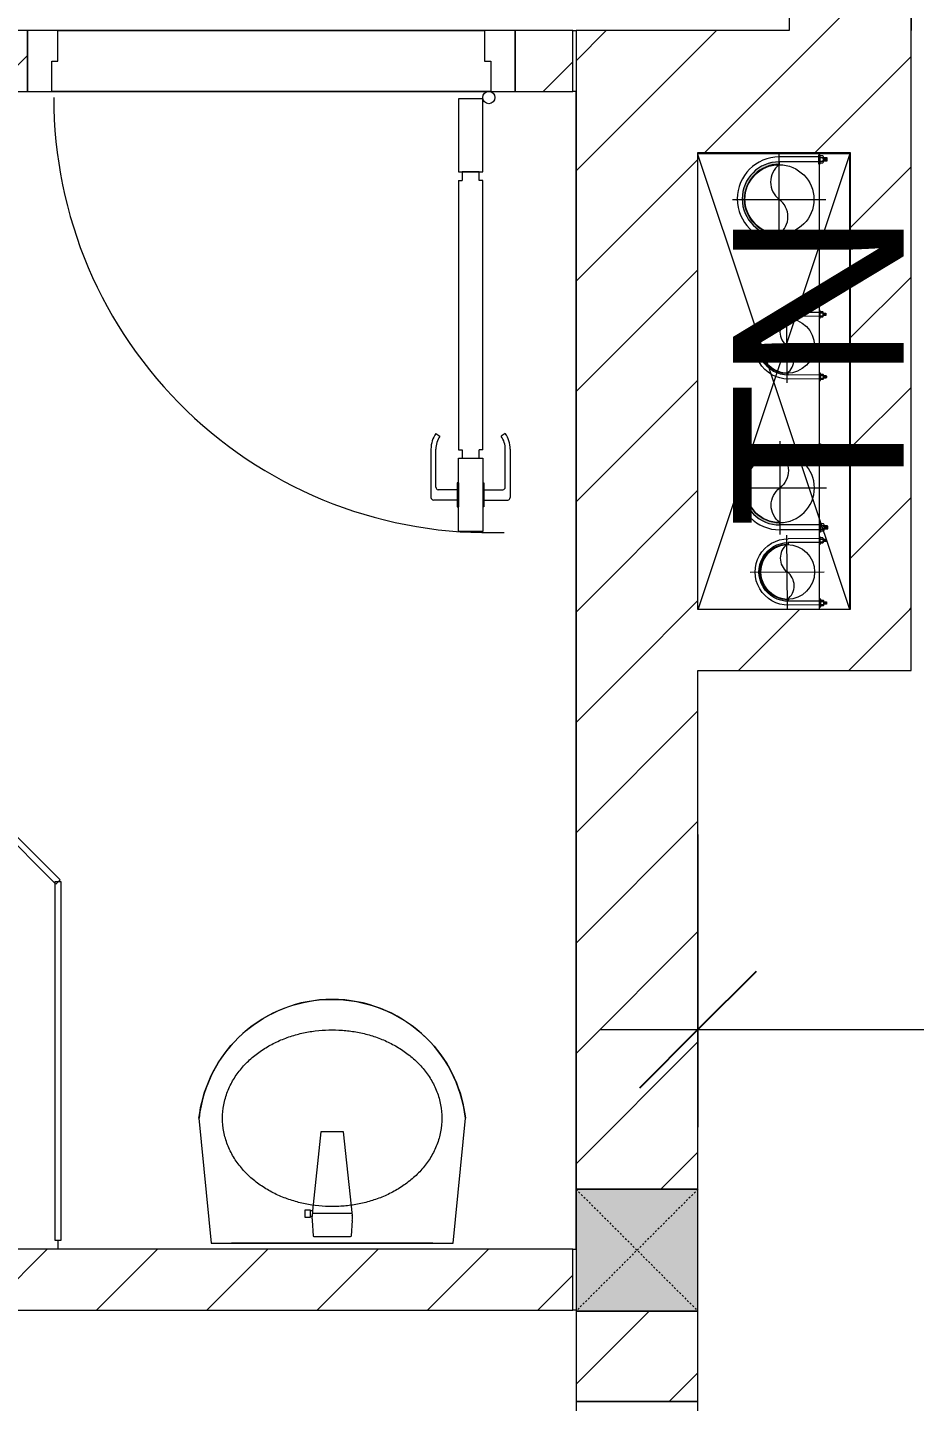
# Model space of a CAD drawing. Header units: millimetres. Extents: x 962 to 241049, y -15958 to 84407.
# Drawn here: x 104132 to 105587, y 56487 to 58742 of the extents above; entities that cross this region are included whole.
import ezdxf

# ---------------------------------------------------------------- set-up
doc = ezdxf.new("R2010")
doc.units = ezdxf.units.MM
doc.linetypes.add('Dash', pattern=[6, 3, -3])
doc.linetypes.add('IMPORT-CENTER _3_', pattern=[10.16, 6.35, -1.27, 1.27, -1.27])
for name, color, linetype, lineweight in [('0-1', 7, 'Continuous', 5), ('0-2', 250, 'Continuous', 9), ('A-ANNO-DIMS', 211, 'Continuous', 9), ('A-ANNO-DIMS-160', 211, 'Continuous', 9), ('A-DETL-GENF-1', 9, 'Continuous', 9), ('A-DETL-GENF-2', 1, 'Continuous', 9), ('A-DOOR-1', 254, 'Continuous', 9), ('A-DOOR-2', 9, 'Continuous', 9), ('A-DOOR-3', 1, 'Continuous', 9), ('A-DOOR-FRAM-1', 1, 'Continuous', 9), ('A-FLOR', 192, 'Continuous', 9), ('A-FLOR-1', 250, 'Continuous', 9), ('A-FLOR-2', 9, 'Continuous', 9), ('A-GLAZ-CURT-1', 254, 'Continuous', 9), ('A-GLAZ-CURT-2', 9, 'Continuous', 9), ('A-WALL', 113, 'Continuous', 9), ('A-WALL-1', 253, 'Continuous', 18), ('A-WALL-2', 9, 'Continuous', 9), ('A-WALL-3', 113, 'Continuous', 18), ('A-WALL-PATT-1', 10, 'Continuous', 9), ('A-WALL-PATT-2', 111, 'Continuous', 9), ('G-ANNO-TEXT-1', 7, 'Continuous', 9), ('G-IMPT', 8, 'Continuous', 9), ('G-IMPT-2', 8, 'IMPORT-CENTER _3_', 9), ('M-EQPM', 50, 'Continuous', 9), ('P-SANR-FIXT-1', 254, 'Continuous', 9), ('S-COLS', 52, 'Continuous', 9), ('S-COLS-1', 52, 'Continuous', 5), ('S-COLS-6', 52, 'Continuous', 18), ('S-COLS-7', 52, 'Dash', 9), ('S-COLS-HDLN', 52, 'Dash', 9)]:
    doc.layers.add(name, color=color, linetype=linetype, lineweight=lineweight)
doc.styles.add('Arial_10', font='arial_0.ttf', dxfattribs={"height": 280})
doc.styles.add('UTM Avo', font='UTM Avo.ttf', dxfattribs={"width": 0.9, "height": 400})
doc.dimstyles.new('1_Dim_chi_tiet_2_5', dxfattribs={"dimscale": 304.8, "dimtxt": 399.720379, "dimasz": 0.629921, "dimexe": 0.524934, "dimexo": 0.0625, "dimgap": 0.052493, "dimtad": 1, "dimdec": 0, "dimrnd": 5, "dimzin": 0, "dimdsep": 46, "dimtxsty": 'UTM Avo', "dimblk1": 'OBLIQUE', "dimblk2": 'OBLIQUE', "dimsah": 1, "dimcen": 0.09, "dimdle": 0.524934, "dimazin": 0, "dimtfac": 1, "dimtdec": 4, "dimtix": 1, "dimtmove": 0, "dimatfit": 3, "dimfxl": 1.049869, "dimfxlon": 1, "dimtvp": 1, "dimtolj": 1, "dimtzin": 0, "dimarcsym": 2})
pattern_1 = [(45, (0, 0), (-90.50967, 90.50967), [])]
pattern_2 = [(45, (63179.03, 0), (-90.50967, 90.50967), [])]

# ---------------------------------------------------------------- blocks, each defined once
blk = doc.blocks.new('NCV_TKTC_KET CAU_rvt-1-TKCS_MB TẦNG 1')
at = {"layer": 'A-FLOR-1'}
blk.add_line((42052.6, 58534.9), (42302.6, 58534.9), dxfattribs=at)
blk = doc.blocks.new('DOOR_CW_01 CANH MO-PANEL KINH - DIG_02-800x2200-CỬA NHÔM KÍNH-400864-TKCS_MB TẦNG 1')
at = {"layer": 'A-DETL-GENF-1'}
for p, q in [((-347, 772), (-307, 772)), ((-347, 652), (-347, 772)), ((-307, 772), (-307, 652)), ((-349, 731.8), (-347, 731.8)), ((-349, 692.2), (-349, 731.8)), ((-347, 692.2), (-347, 731.8)), ((-307, 692.2), (-307, 731.8)), ((-305, 731.8), (-307, 731.8)), ((-305, 692.2), (-305, 731.8)), ((-392, 637), (-392, 716.5)), ((-349, 720.5), (-388, 720.5)), ((-384, 699.5), (-384, 637)), ((-349, 703.5), (-380, 703.5)), ((-305, 720.5), (-266, 720.5)), ((-305, 703.5), (-274, 703.5)), ((-270, 699.5), (-270, 637)), ((-262, 637), (-262, 716.5)), ((-347, 692.2), (-349, 692.2)), ((-307, 692.2), (-305, 692.2)), ((-307, 652), (-347, 652)), ((-347, 638), (-341, 638)), ((-347, 638), (-347, 196)), ((-313, 652), (-341, 652)), ((-341, 652), (-341, 638)), ((-313, 638), (-313, 652)), ((-307, 638), (-313, 638)), ((-307, 196), (-307, 638)), ((-383.9, 611.2), (-377.3, 615.8)), ((-270.1, 611.2), (-276.7, 615.8)), ((-347, 196), (-341, 196)), ((-307, 182), (-347, 182)), ((-347, 182), (-347, 62)), ((-341, 196), (-341, 182)), ((-341, 182), (-313, 182)), ((-307, 196), (-313, 196)), ((-313, 182), (-313, 196)), ((-307, 62), (-307, 182)), ((-347, 62), (-307, 62))]:
    blk.add_line(p, q, dxfattribs=at)
blk.add_circle((-357, 60), 10, dxfattribs=at)
for centre, radius, start, end in [((-357, 60), 714, 360, 92), ((-388, 716.5), 4, 90, 180), ((-380, 699.5), 4, 90, 180), ((-274, 699.5), 4, 0, 90), ((-266, 716.5), 4, 0, 90), ((-347, 637), 45, 180, 215), ((-347, 637), 37, 180, 215), ((-307, 637), 37, 325, 0), ((-307, 637), 45, 325, 0)]:
    blk.add_arc(centre, radius, start, end, dxfattribs=at)
at = {"layer": 'A-DOOR-2'}
for p, q in [((-360, 50), (-400, 50)), ((-400, 50), (-400, -50)), ((-360, 0), (-360, 50)), ((-357, 50), (-332, 50)), ((400, 50), (360, 50)), ((360, 50), (360, 0)), ((400, -50), (400, 50)), ((-350, 0), (-360, 0)), ((-350, -50), (-350, 0)), ((360, 0), (350, 0)), ((350, 0), (350, -50)), ((-400, -50), (-350, -50)), ((350, -50), (400, -50))]:
    blk.add_line(p, q, dxfattribs=at)
blk = doc.blocks.new('bonruatreo - Chậu rửa-348246-TKCS_MB TẦNG 1')
at = {"layer": 'P-SANR-FIXT-1'}
for p, q in [((-218.6, 205), (-198.4, 0)), ((198.4, 0), (218.6, 205)), ((-18.5, 182.5), (-32.2, 52.9)), ((18.5, 182.5), (-18.5, 182.5)), ((33, 45.4), (18.5, 182.5)), ((-35.6, 54.2), (-44.7, 54.2)), ((-44.7, 54.2), (-44.7, 42.8)), ((-35.6, 52.9), (-35.6, 54.2)), ((-32.2, 52.9), (-35.6, 52.9)), ((-35.6, 44.2), (-35.6, 52.9)), ((-32.2, 52.9), (-33.1, 44.2)), ((32.7, 48.5), (-32.7, 48.5)), ((-44.7, 42.8), (-35.6, 42.8)), ((-35.6, 42.8), (-35.6, 44.2)), ((-35.6, 44.2), (-33.1, 44.2)), ((-33, 37.3), (-31.4, 12.2)), ((31.4, 12.2), (33, 37.3)), ((-198.4, 0), (198.4, 0)), ((165, 0), (-165, 0)), ((-30.2, 11), (30.2, 11))]:
    blk.add_line(p, q, dxfattribs=at)
at = {"layer": 'P-SANR-FIXT-1', "flags": 128}
blk.add_lwpolyline([(-218.6, 205), (-217.4, 213.7), (-215.9, 222.4), (-214, 231), (-211.8, 239.5), (-209.3, 247.9), (-206.4, 256.2), (-203.2, 264.4), (-199.6, 272.5), (-195.8, 280.4), (-191.6, 288.1), (-187.1, 295.7), (-182.3, 303.1), (-177.3, 310.3), (-171.9, 317.3), (-166.3, 324.1), (-160.4, 330.6), (-154.2, 336.9), (-147.8, 342.9), (-141.2, 348.7), (-134.3, 354.2), (-127.3, 359.4), (-120, 364.4), (-112.5, 369), (-104.9, 373.4), (-97.1, 377.4), (-89.1, 381.2), (-81, 384.6), (-72.7, 387.6), (-64.4, 390.4), (-55.9, 392.8), (-47.3, 394.8), (-38.7, 396.6), (-30, 397.9), (-21.3, 399), (-12.5, 399.6), (-3.7, 400), (5.1, 399.9), (13.9, 399.6), (22.6, 398.8), (31.4, 397.8), (40.1, 396.3), (48.7, 394.5), (57.2, 392.4), (65.7, 390), (74, 387.2), (82.2, 384.1), (90.3, 380.6), (98.3, 376.8), (106.1, 372.7), (113.7, 368.3), (121.1, 363.6), (128.4, 358.7), (135.4, 353.4), (142.2, 347.8), (148.8, 342), (155.2, 335.9), (161.3, 329.6), (167.2, 323), (172.8, 316.2), (178.1, 309.2), (183.1, 302), (187.8, 294.6), (192.2, 287), (196.4, 279.2), (200.2, 271.3), (203.7, 263.2), (206.8, 255), (209.7, 246.6), (212.2, 238.2), (214.3, 229.7), (216.1, 221.1), (217.6, 212.4), (218.6, 205)], dxfattribs=at)
at = {"layer": 'P-SANR-FIXT-1'}
for centre, radius, start, end in [((0, 180), 220, 6.525, 173.475), ((-5.5, 41.4), 38.7, 353.966, 6.034), ((5.5, 41.4), 38.7, 175.8543, 186.034), ((-30.1, 12.3), 1.3, 183.5997, 268.7722), ((30.1, 12.3), 1.3, 271.2278, 356.4003)]:
    blk.add_arc(centre, radius, start, end, dxfattribs=at)
for points in [[(-180, 205), (-180, 212.4), (-178.6, 227.3), (-172.4, 248.8), (-162.5, 268.9), (-149.4, 287), (-133.8, 303), (-116.1, 316.6), (-96.9, 327.9), (-76.5, 336.8), (-55.2, 343.5), (-33.3, 347.9), (-11.2, 350.1), (11.1, 350.1), (33.3, 347.9), (55.2, 343.5), (76.5, 336.8), (96.9, 327.9), (116.1, 316.6), (133.8, 302.9), (149.5, 287), (162.5, 268.8), (172.4, 248.8), (178.6, 227.3), (180, 212.4), (180, 205)], [(180, 205), (180, 197.6), (178.6, 182.7), (172.4, 161.2), (162.5, 141.2), (149.5, 123), (133.8, 107.1), (116.1, 93.4), (96.9, 82.1), (76.5, 73.2), (55.2, 66.5), (33.3, 62.1), (11.1, 59.9), (-11.2, 59.9), (-33.3, 62.1), (-55.2, 66.5), (-76.5, 73.2), (-96.9, 82.1), (-116.1, 93.4), (-133.8, 107), (-149.4, 123), (-162.5, 141.1), (-172.4, 161.2), (-178.6, 182.7), (-180, 197.6), (-180, 205)]]:
    blk.add_open_spline(points, degree=3, dxfattribs=at)
blk = doc.blocks.new('System Panel - Glazed-1032474-TKCS_MB TẦNG 1')
at = {"layer": 'A-GLAZ-CURT-2'}
for p, q in [((293.8, 5), (-293.8, 5)), ((-293.8, 5), (-293.8, -5)), ((293.8, -5), (293.8, 5)), ((-293.8, -5), (293.8, -5))]:
    blk.add_line(p, q, dxfattribs=at)
blk = doc.blocks.new('System Panel - Glazed-850633-TKCS_MB TẦNG 1')
at = {"layer": 'A-GLAZ-CURT-2'}
for p, q in [((316.6, 5), (-316.6, 5)), ((-316.6, 5), (-316.6, -5)), ((316.6, -5), (316.6, 5)), ((-316.6, -5), (316.6, -5))]:
    blk.add_line(p, q, dxfattribs=at)
blk = doc.blocks.new('NCV_TKTC_TANG 1_rvt-1-TKCS_MB TẦNG 1')
at = {"layer": 'A-WALL-PATT-1'}
h = blk.add_hatch(dxfattribs=at)
h.set_pattern_fill('FP_1', color=256, style=0, pattern_type=2)
h.set_pattern_definition(pattern_1)
h.paths.add_polyline_path([(41847.6, 58636.9), (41847.6, 58736.9), (41752.6, 58736.9), (41752.6, 58636.9)])
h.paths.add_polyline_path([(40952.6, 58636.9), (40952.6, 58736.9), (40052.6, 58736.9), (40052.6, 58636.9)])
h = blk.add_hatch(dxfattribs=at)
h.set_pattern_fill('FP_1', color=256, style=0, pattern_type=2)
h.set_pattern_definition(pattern_1)
h.paths.add_polyline_path([(41847.6, 56636.9), (41847.6, 56736.9), (40052.6, 56736.9), (40052.6, 56636.9), (41607.3, 56636.9)])
h.paths.add_polyline_path([(39952.6, 56636.9), (39952.6, 56736.9), (38152.6, 56736.9), (38152.6, 56636.9), (39189.3, 56636.9)])
at = {"layer": 'A-FLOR-2'}
for p, q in [((41702.6, 58737), (41002.6, 58737)), ((41002.6, 58736.9), (41702.6, 58736.9)), ((41847.6, 58736.9), (41852.6, 58736.9)), ((40992.6, 58637), (41712.6, 58637)), ((41852.6, 58636.9), (41847.6, 58636.9)), ((41852.6, 56736.9), (41852.6, 58636.9)), ((41002.6, 56751.9), (41002.6, 56736.9)), ((41847.6, 56736.9), (41852.6, 56736.9)), ((41852.6, 56636.9), (41847.6, 56636.9))]:
    blk.add_line(p, q, dxfattribs=at)
at = {"layer": 'A-WALL-1'}
for p, q in [((40952.6, 58736.9), (40052.6, 58736.9)), ((40952.6, 58636.9), (40952.6, 58736.9)), ((41847.6, 58736.9), (41752.6, 58736.9)), ((41752.6, 58736.9), (41752.6, 58636.9)), ((41847.6, 58636.9), (41847.6, 58736.9)), ((40052.6, 58636.9), (40952.6, 58636.9)), ((41752.6, 58636.9), (41847.6, 58636.9)), ((41847.6, 56736.9), (40052.6, 56736.9)), ((41847.6, 56636.9), (41847.6, 56736.9)), ((40052.6, 56636.9), (41847.6, 56636.9))]:
    blk.add_line(p, q, dxfattribs=at)
at = {"layer": 'A-WALL-2'}
for p, q in [((41002.6, 58736.9), (41702.6, 58736.9)), ((41712.6, 58636.9), (40992.6, 58636.9))]:
    blk.add_line(p, q, dxfattribs=at)
at = {"layer": 'A-DOOR-1', "rotation": 180}
blk.add_blockref('DOOR_CW_01 CANH MO-PANEL KINH - DIG_02-800x2200-CỬA NHÔM KÍNH-400864-TKCS_MB TẦNG 1', (41352.6, 58686.9), dxfattribs=at)
at = {"layer": 'A-GLAZ-CURT-1'}
for name, p, rotation in [('System Panel - Glazed-850633-TKCS_MB TẦNG 1', (40778.7, 57563.5), 135.0000000000011), ('System Panel - Glazed-1032474-TKCS_MB TẦNG 1', (41002.6, 57045.8), 90.00000000000081)]:
    blk.add_blockref(name, p, dxfattribs=dict(at, rotation=rotation))
at = {"layer": 'P-SANR-FIXT-1'}
blk.add_blockref('bonruatreo - Chậu rửa-348246-TKCS_MB TẦNG 1', (41452.6, 56746.9), dxfattribs=at)
blk = doc.blocks.new('TKTC_XREF_251221_MB TANG 1 - TKTC_XREF_260130_MB TANG 1_dwg_CUM U_DN100-4202115-TKCS_MB TẦNG 1')
at = {"layer": 'G-IMPT'}
blk.add_hatch(color=256, dxfattribs=at).paths.add_polyline_path([(0, -61), (0, -57), (14.8, -55.1), (28.5, -49.4), (40.3, -40.3), (49.4, -28.5), (55.1, -14.8), (57, 0), (55.1, 14.8), (49.4, 28.5), (40.3, 40.3), (28.5, 49.4), (14.8, 55.1), (0, 57), (0, 61), (15.8, 58.9), (30.5, 52.8), (43.1, 43.1), (52.8, 30.5), (58.9, 15.8), (61, 0), (58.9, -15.8), (52.8, -30.5), (43.1, -43.1), (30.5, -52.8), (15.8, -58.9)])
for p, q in [((-79.1, 66.6), (-79.1, 63.4)), ((-76.6, 66.6), (-76.6, 63.4)), ((-74.6, 66.6), (-74.6, 63.4)), ((-72.7, 69.3), (-72.7, 60.7)), ((-66.9, 67.9), (-71.7, 67.9)), ((-66.9, 62.1), (-71.7, 62.1)), ((-65, 69), (0, 69)), ((-79.1, -63.4), (-79.1, -66.6)), ((-76.6, -63.4), (-76.6, -66.6)), ((-74.6, -63.4), (-74.6, -66.6)), ((-72.7, -60.7), (-72.7, -69.3)), ((-66.9, -62.1), (-71.7, -62.1)), ((-66.9, -67.9), (-71.7, -67.9)), ((-65, -69), (0, -69))]:
    blk.add_line(p, q, dxfattribs=at)
at = {"layer": 'G-IMPT', "flags": 128}
for points in [[(-72.7, 67.6), (-78.1, 67.6), (-78.1, 62.4), (-72.7, 62.4)], [(-71.7, 59.2), (-66.9, 59.2), (-66.9, 70.8), (-71.7, 70.8)], [(-66.9, 70.8), (-66.9, 72.7), (-65, 72.7), (-65, 57.3), (-66.9, 57.3), (-66.9, 59.2)], [(-65, 61), (0, 61), (0, 57)], [(-65, -61), (0, -61), (0, -57)], [(-72.7, -62.4), (-78.1, -62.4), (-78.1, -67.6), (-72.7, -67.6)], [(-71.7, -70.8), (-66.9, -70.8), (-66.9, -59.2), (-71.7, -59.2)], [(-66.9, -59.2), (-66.9, -57.3), (-65, -57.3), (-65, -72.7), (-66.9, -72.7), (-66.9, -70.8)]]:
    blk.add_lwpolyline(points, dxfattribs=at)
at = {"layer": 'G-IMPT'}
for centre, radius, start, end in [((-78.1, 66.6), 0.96, 90, 180), ((-78.1, 63.4), 0.96, 180, 270), ((-71.1, 69.3), 1.56, 112.6199, 247.3801), ((-67.9, 65), 4.8, 143.1301, 216.8699), ((-71.1, 60.7), 1.56, 112.6199, 247.3801), ((0, 0), 69, 270, 90), ((0, 0), 61, 270, 90), ((0, 0), 57, 270, 90), ((-78.1, -63.4), 0.96, 90, 180), ((-78.1, -66.6), 0.96, 180, 270), ((-71.1, -60.7), 1.56, 112.6199, 247.3801), ((-67.9, -65), 4.8, 143.1301, 216.8699), ((-71.1, -69.3), 1.56, 112.6199, 247.3801)]:
    blk.add_arc(centre, radius, start, end, dxfattribs=at)
blk = doc.blocks.new('TKTC_XREF_251221_MB TANG 1 - TKTC_XREF_260130_MB TANG 1_dwg_$cc-4202117-TKCS_MB TẦNG 1')
at = {"layer": 'G-IMPT'}
blk.add_circle((0, 0), 0.5, dxfattribs=at)
for centre, radius, start, end in [((0, 0), 0.5, 90, 270), ((0.188, 0.25), 0.313, 126.8699, 233.1301), ((-0.188, -0.25), 0.313, 306.8699, 53.1301)]:
    blk.add_arc(centre, radius, start, end, dxfattribs=at)
at = {"layer": 'G-IMPT-2'}
for p, q in [((0, -0.673), (0, 0.673)), ((-0.673, 0), (0.673, 0))]:
    blk.add_line(p, q, dxfattribs=at)
blk = doc.blocks.new('TKTC_XREF_251221_MB TANG 1 - TKTC_XREF_260130_MB TANG 1_dwg_$cc-4202122-TKCS_MB TẦNG 1')
at = {"layer": 'G-IMPT'}
blk.add_circle((0, 0), 0.5, dxfattribs=at)
for centre, radius, start, end in [((0, 0), 0.5, 90, 270), ((0.188, 0.25), 0.313, 126.8699, 233.1301), ((-0.188, -0.25), 0.313, 306.8699, 53.1301)]:
    blk.add_arc(centre, radius, start, end, dxfattribs=at)
at = {"layer": 'G-IMPT-2'}
for p, q in [((0, -0.673), (0, 0.673)), ((-0.673, 0), (0.673, 0))]:
    blk.add_line(p, q, dxfattribs=at)
blk = doc.blocks.new('TKTC_XREF_251221_MB TANG 1 - TKTC_XREF_260130_MB TANG 1_dwg_CUM U_DN100-4202112-TKCS_MB TẦNG 1')
at = {"layer": 'G-IMPT'}
blk.add_hatch(color=256, dxfattribs=at).paths.add_polyline_path([(0, 61), (0, 57), (14.8, 55.1), (28.5, 49.4), (40.3, 40.3), (49.4, 28.5), (55.1, 14.8), (57, 0), (55.1, -14.8), (49.4, -28.5), (40.3, -40.3), (28.5, -49.4), (14.8, -55.1), (0, -57), (0, -61), (15.8, -58.9), (30.5, -52.8), (43.1, -43.1), (52.8, -30.5), (59.7, -9.6), (61, 0), (58.9, 15.8), (52.8, 30.5), (43.1, 43.1), (30.5, 52.8), (15.8, 58.9)])
for p, q in [((-72.7, 69.3), (-72.7, 60.7)), ((-66.9, 67.9), (-71.7, 67.9)), ((-65, 69), (0, 69)), ((-79.1, 66.6), (-79.1, 63.4)), ((-76.6, 66.6), (-76.6, 63.4)), ((-74.6, 66.6), (-74.6, 63.4)), ((-66.9, 62.1), (-71.7, 62.1)), ((-79.1, -63.4), (-79.1, -66.6)), ((-76.6, -63.4), (-76.6, -66.6)), ((-74.6, -63.4), (-74.6, -66.6)), ((-72.7, -60.7), (-72.7, -69.3)), ((-66.9, -62.1), (-71.7, -62.1)), ((-66.9, -67.9), (-71.7, -67.9)), ((-65, -69), (0, -69))]:
    blk.add_line(p, q, dxfattribs=at)
at = {"layer": 'G-IMPT', "flags": 128}
for points in [[(-71.7, 59.2), (-66.9, 59.2), (-66.9, 70.8), (-71.7, 70.8)], [(-66.9, 70.8), (-66.9, 72.7), (-65, 72.7), (-65, 57.3), (-66.9, 57.3), (-66.9, 59.2)], [(-72.7, 67.6), (-78.1, 67.6), (-78.1, 62.4), (-72.7, 62.4)], [(-65, 61), (0, 61), (0, 57)], [(-72.7, -62.4), (-78.1, -62.4), (-78.1, -67.6), (-72.7, -67.6)], [(-71.7, -70.8), (-66.9, -70.8), (-66.9, -59.2), (-71.7, -59.2)], [(-66.9, -59.2), (-66.9, -57.3), (-65, -57.3), (-65, -72.7), (-66.9, -72.7), (-66.9, -70.8)], [(-65, -61), (0, -61), (0, -57)]]:
    blk.add_lwpolyline(points, dxfattribs=at)
at = {"layer": 'G-IMPT'}
for centre, radius, start, end in [((-71.1, 69.3), 1.56, 112.6199, 247.3801), ((-67.9, 65), 4.8, 143.1301, 216.8699), ((0, 0), 69, 270, 90), ((-78.1, 66.6), 0.96, 90, 180), ((-78.1, 63.4), 0.96, 180, 270), ((-71.1, 60.7), 1.56, 112.6199, 247.3801), ((0, 0), 61, 270, 90), ((0, 0), 57, 270, 90), ((-78.1, -63.4), 0.96, 90, 180), ((-78.1, -66.6), 0.96, 180, 270), ((-71.1, -60.7), 1.56, 112.6199, 247.3801), ((-67.9, -65), 4.8, 143.1301, 216.8699), ((-71.1, -69.3), 1.56, 112.6199, 247.3801)]:
    blk.add_arc(centre, radius, start, end, dxfattribs=at)
blk = doc.blocks.new('TKTC_XREF_251221_MB TANG 1 - TKTC_XREF_260130_MB TANG 1_dwg_$cc-V177-TKCS_MB TẦNG 1')
at = {"layer": 'G-IMPT'}
blk.add_circle((0, 0), 0.5, dxfattribs=at)
for centre, radius, start, end in [((0, 0), 0.5, 90, 270), ((0.188, 0.25), 0.313, 126.8699, 233.1301), ((-0.188, -0.25), 0.313, 306.8699, 53.1301)]:
    blk.add_arc(centre, radius, start, end, dxfattribs=at)
at = {"layer": 'G-IMPT-2'}
for p, q in [((0, -0.673), (0, 0.673)), ((-0.673, 0), (0.673, 0))]:
    blk.add_line(p, q, dxfattribs=at)
blk = doc.blocks.new('TKTC_XREF_251221_MB TANG 1 - TKTC_XREF_260130_MB TANG 1_dwg_$cc-4202118-TKCS_MB TẦNG 1')
at = {"layer": 'G-IMPT'}
blk.add_circle((0, 0), 0.5, dxfattribs=at)
for centre, radius, start, end in [((0, 0), 0.5, 90, 270), ((0.188, 0.25), 0.313, 126.8699, 233.1301), ((-0.188, -0.25), 0.313, 306.8699, 53.1301)]:
    blk.add_arc(centre, radius, start, end, dxfattribs=at)
at = {"layer": 'G-IMPT-2'}
for p, q in [((0, -0.673), (0, 0.673)), ((-0.673, 0), (0.673, 0))]:
    blk.add_line(p, q, dxfattribs=at)
blk = doc.blocks.new('TKTC_XREF_251221_MB TANG 1 - TKTC_XREF_260130_MB TANG 1_dwg-4202109-TKCS_MB TẦNG 1')
at = {"layer": 'G-IMPT'}
blk.add_line((-160899.7, -343559.7), (-160899.7, -342809.6), dxfattribs=at)
at = {"layer": 'G-IMPT', "flags": 128}
blk.add_lwpolyline([(-160874, -342809.7), (-160850.5, -342809.9), (-160850.5, -343559.7)], dxfattribs=at)
for name, p, xscale, yscale, zscale, rotation in [('TKTC_XREF_251221_MB TANG 1 - TKTC_XREF_260130_MB TANG 1_dwg_$cc-V177-TKCS_MB TẦNG 1', (-160965.6, -342886.8), 113.7150000000092, 113.7150000000092, 113.7150000000092, 0.04476088158440977), ('TKTC_XREF_251221_MB TANG 1 - TKTC_XREF_260130_MB TANG 1_dwg_CUM U_DN100-4202112-TKCS_MB TẦNG 1', (-160965.6, -342886), 0.9975000000000005, 0.9975000000000005, 0.9975000000000005, 180.0467435561312), ('TKTC_XREF_251221_MB TANG 1 - TKTC_XREF_260130_MB TANG 1_dwg_$cc-4202118-TKCS_MB TẦNG 1', (-160953, -343127.1), 90.0000000000512, 90.0000000000512, 90.0000000000512, 0.419778997776333), ('TKTC_XREF_251221_MB TANG 1 - TKTC_XREF_260130_MB TANG 1_dwg_CUM U_DN100-4202112-TKCS_MB TẦNG 1', (-160964.7, -343360.3), 0.9974999999999966, 0.9974999999999966, 0.9974999999999966, 180.0467435564899), ('TKTC_XREF_251221_MB TANG 1 - TKTC_XREF_260130_MB TANG 1_dwg_$cc-4202117-TKCS_MB TẦNG 1', (-160952.6, -343498.2), 90.0000000000512, 90.0000000000512, 90.0000000000512, 0.419778997776333)]:
    blk.add_blockref(name, p, dxfattribs=dict(xscale=xscale, yscale=yscale, zscale=zscale, rotation=rotation))
at = {"extrusion": (0, 0, -1)}
for name, p, xscale, yscale, zscale, rotation in [('TKTC_XREF_251221_MB TANG 1 - TKTC_XREF_260130_MB TANG 1_dwg_CUM U_DN100-4202115-TKCS_MB TẦNG 1', (160951.1, -343127.1), 0.7894736842105242, 0.7894736842105242, -0.7894736842105241, 359.5802210006287), ('TKTC_XREF_251221_MB TANG 1 - TKTC_XREF_260130_MB TANG 1_dwg_$cc-4202122-TKCS_MB TẦNG 1', (160964.7, -343360.3), 113.7150000000092, 113.7150000000092, -113.7150000000092, 179.9532564459116), ('TKTC_XREF_251221_MB TANG 1 - TKTC_XREF_260130_MB TANG 1_dwg_CUM U_DN100-4202115-TKCS_MB TẦNG 1', (160950.7, -343498.2), 0.7894736842105242, 0.7894736842105242, -0.7894736842105241, 359.5802210006287)]:
    blk.add_blockref(name, p, dxfattribs=dict(at, xscale=xscale, yscale=yscale, zscale=zscale, rotation=rotation))
blk = doc.blocks.new('TKTC_XREF_251221_MB TANG 1 - TKTC_XREF_251221_MB TANG 1-2038492-TKCS_MB TẦNG 1')
blk.add_blockref('TKTC_XREF_251221_MB TANG 1 - TKTC_XREF_260130_MB TANG 1_dwg-4202109-TKCS_MB TẦNG 1', (169499.1, 384109.7))
blk = doc.blocks.new('G1_SOF - BO TRU - 200x200-3050151-TKCS_MB TẦNG 1')
at = {"layer": 'S-COLS-HDLN'}
for p, q in [((-100, 100), (100, -100)), ((100, 100), (-100, -100))]:
    blk.add_line(p, q, dxfattribs=at)
blk = doc.blocks.new('FD_05 - FD_05-1000x2200mm-835434-TKCS_MB TẦNG 1')
at = {"layer": 'A-DETL-GENF-2'}
for p, q in [((470, 100), (470, 1120)), ((470, 1120), (510, 1120)), ((510, 1120), (510, 100)), ((510, 100), (470, 100))]:
    blk.add_line(p, q, dxfattribs=at)
blk.add_arc((510, 100), 1020, 92.2475, 180, dxfattribs=at)
at = {"layer": 'A-DOOR-FRAM-1'}
for p, q in [((-510, 100), (-545, 100)), ((-545, 100), (-545, -100)), ((-510, 60), (-510, 100)), ((545, 100), (510, 100)), ((510, 100), (510, 60)), ((545, -100), (545, 100)), ((-500, 60), (-510, 60)), ((-500, -100), (-500, 60)), ((510, 60), (500, 60)), ((500, 60), (500, -100)), ((-545, -100), (-500, -100)), ((500, -100), (545, -100))]:
    blk.add_line(p, q, dxfattribs=at)
blk = doc.blocks.new('DIMBLOCK163-TKCS_MB TẦNG 1')
at = {"layer": 'A-ANNO-DIMS-160'}
for p, q in [((105231.7, 57417.4), (105231.7, 56937.4)), ((105231.7, 57097.4), (105231.7, 57417.4)), ((107631.6, 57417.4), (107631.6, 56937.4)), ((107631.6, 57097.4), (107631.6, 57417.4)), ((105071.7, 57097.4), (107791.6, 57097.4))]:
    blk.add_line(p, q, dxfattribs=at)
at = {"layer": 'A-ANNO-DIMS-160', "lineweight": 25}
for p, q in [((105231.7, 57097.4), (105327.7, 57193.4)), ((107631.6, 57097.4), (107727.6, 57193.4)), ((105231.7, 57097.4), (105135.7, 57001.4)), ((107631.6, 57097.4), (107535.6, 57001.4))]:
    blk.add_line(p, q, dxfattribs=at)
at = {"layer": 'A-ANNO-DIMS-160', "color": 0, "insert": (105883.9, 57617), "char_height": 400, "width": 1314.636, "attachment_point": 1, "line_spacing_factor": 1.110334, "style": 'UTM Avo'}
blk.add_mtext('2400', dxfattribs=at)
blk = doc.blocks.new('_Oblique')
at = {"color": 0, "linetype": 'ByBlock', "lineweight": -2}
blk.add_line((-0.5, -0.5), (0.5, 0.5), dxfattribs=at)

msp = doc.modelspace()

# ---------------------------------------------------------------- hatches: boundary and pattern name
at = {"layer": 'A-WALL-PATT-2'}
h = msp.add_hatch(dxfattribs=at)
h.set_pattern_fill('FP_1', color=256, style=0, pattern_type=2)
h.set_pattern_definition(pattern_2)
h.paths.add_polyline_path([(105581.6, 58736.9), (105581.6, 61636.9), (105381.6, 61636.9), (105381.6, 58736.9)])
h = msp.add_hatch(dxfattribs=at)
h.set_pattern_fill('FP_1', color=256, style=0, pattern_type=2)
h.set_pattern_definition(pattern_2)
h.paths.add_polyline_path([(105481.7, 58536.9), (105581.7, 58536.9), (105581.7, 58736.9), (105031.7, 58736.9), (105031.7, 58536.9), (105231.7, 58536.9)])
h = msp.add_hatch(dxfattribs=at)
h.set_pattern_fill('FP_1', color=256, style=0, pattern_type=2)
h.set_pattern_definition(pattern_2)
h.paths.add_polyline_path([(105231.7, 57686.9), (105231.7, 58536.9), (105031.7, 58536.6), (105031.7, 57686.9), (105189.3, 57686.9)])
h = msp.add_hatch(dxfattribs=at)
h.set_pattern_fill('FP_1', color=256, style=0, pattern_type=2)
h.set_pattern_definition(pattern_2)
h.paths.add_polyline_path([(105581.7, 57786.9), (105581.7, 58536.9), (105481.7, 58536.6), (105481.7, 57786.9)])
h = msp.add_hatch(dxfattribs=at)
h.set_pattern_fill('FP_1', color=256, style=0, pattern_type=2)
h.set_pattern_definition(pattern_2)
h.paths.add_polyline_path([(105231.7, 57686.9), (105581.7, 57686.9), (105581.7, 57786.9), (105231.7, 57786.9), (105231.7, 57742.9)])
h = msp.add_hatch(dxfattribs=at)
h.set_pattern_fill('FP_1', color=256, style=0, pattern_type=2)
h.set_pattern_definition(pattern_2)
h.paths.add_polyline_path([(105231.7, 53636.9), (105231.7, 55396.9), (105031.7, 55396.9), (105031.7, 53636.9)])
h.paths.add_polyline_path([(105031.7, 56486.9), (105231.7, 56486.9), (105231.7, 56635.3), (105031.7, 56635.3)])
h.paths.add_polyline_path([(105231.7, 56835.3), (105231.7, 57686.9), (105031.7, 57686.9), (105031.7, 56835.3), (105189.3, 56835.3)])
at = {"layer": 'S-COLS-1'}
msp.add_hatch(color=256, dxfattribs=at).paths.add_polyline_path([(105031.7, 56635.3), (105231.7, 56635.3), (105231.7, 56835.3), (105031.7, 56835.3), (105031.7, 56684.8)])

# ---------------------------------------------------------------- linework, layer by layer
at = {"layer": '0-2'}
for p, q in [((105481.7, 58534.9), (105231.7, 58534.9)), ((105481.1, 57786.7), (105231.7, 58533.6)), ((105231.9, 57786.9), (105481.7, 58534.9))]:
    msp.add_line(p, q, dxfattribs=at)
at = {"layer": 'A-FLOR'}
msp.add_line((105581.7, 61836.9), (105581.7, 58736.9), dxfattribs=at)
at = {"layer": 'A-WALL'}
for p, q in [((105031.7, 56835.3), (105231.7, 56835.3)), ((105231.7, 56635.3), (105031.7, 56635.3))]:
    msp.add_line(p, q, dxfattribs=at)
at = {"layer": 'A-WALL-3'}
for p, q in [((105581.6, 58736.9), (105581.6, 61836.9)), ((105381.6, 61636.9), (105381.6, 58736.9)), ((105031.7, 58736.9), (105031.7, 56835.3)), ((105381.6, 58736.9), (105031.7, 58736.9)), ((105581.7, 57686.9), (105581.7, 58736.9)), ((105231.7, 58536.9), (105481.7, 58536.9)), ((105231.7, 57786.9), (105231.7, 58536.9)), ((105481.7, 58536.9), (105481.7, 57786.9)), ((105481.7, 57786.9), (105231.7, 57786.9)), ((105231.7, 56835.3), (105231.7, 57686.9)), ((105231.7, 57686.9), (105581.7, 57686.9)), ((105031.7, 56635.3), (105031.7, 56486.9)), ((105231.7, 56486.9), (105231.7, 56635.3)), ((105031.7, 56486.9), (105231.7, 56486.9))]:
    msp.add_line(p, q, dxfattribs=at)
at = {"layer": 'S-COLS'}
for p, q in [((105231.7, 56835.3), (105031.7, 56835.3)), ((105031.7, 56635.3), (105231.7, 56635.3))]:
    msp.add_line(p, q, dxfattribs=at)
at = {"layer": 'S-COLS-6'}
for p, q in [((105031.7, 56835.3), (105031.7, 56635.3)), ((105231.7, 56635.3), (105231.7, 56835.3))]:
    msp.add_line(p, q, dxfattribs=at)

# ---------------------------------------------------------------- block references
at = {"layer": '0-1'}
for name in ['NCV_TKTC_KET CAU_rvt-1-TKCS_MB TẦNG 1', 'NCV_TKTC_TANG 1_rvt-1-TKCS_MB TẦNG 1']:
    msp.add_blockref(name, (63179, 0), dxfattribs=at)
at = {"layer": 'A-DOOR-3', "rotation": 89.99999999999991}
msp.add_blockref('FD_05 - FD_05-1000x2200mm-835434-TKCS_MB TẦNG 1', (105131.7, 55941.9), dxfattribs=at)
at = {"layer": 'M-EQPM'}
msp.add_blockref('TKTC_XREF_251221_MB TANG 1 - TKTC_XREF_251221_MB TANG 1-2038492-TKCS_MB TẦNG 1', (96831.6, 17236.9), dxfattribs=at)
at = {"layer": 'S-COLS-7'}
msp.add_blockref('G1_SOF - BO TRU - 200x200-3050151-TKCS_MB TẦNG 1', (105131.7, 56735.3), dxfattribs=at)

# ---------------------------------------------------------------- texts
at = {"layer": 'G-ANNO-TEXT-1', "insert": (105429, 58181.4), "char_height": 280, "width": 624, "attachment_point": 5, "rotation": 90, "line_spacing_factor": 0.936439, "style": 'Arial_10'}
msp.add_mtext('\\pt79.9988,160.0004,239.9992,320.0008,399.9996,480.0012,560,639.9988,720.0004,799.9992,880.0008,959.9996,1040.0012,1120,1199.9988,1280.0004,1359.9992,1440.0008,1519.9996,1600.0012,1680,1759.9988,1840.0004,1919.9992,2000.0008,2079.9996,2160.0012,2240,2319.9988,2400.0004,2479.9992,2560.0008;TN', dxfattribs=at)

# ---------------------------------------------------------------- dimensions: what is measured, and where the dimension line sits
at = {"layer": 'A-ANNO-DIMS'}
dim = msp.add_linear_dim(base=(107631.6, 57097.4), p1=(105231.7, 57417.4), p2=(107631.6, 57417.4), dimstyle='1_Dim_chi_tiet_2_5', override={"dimpost": '<>', "dimfxl": 2399.928669}, dxfattribs=at)
dim.commit()
dim.dimension.update_dxf_attribs({"geometry": 'DIMBLOCK163-TKCS_MB TẦNG 1', "text_midpoint": (106431.6, 57320.4)})

doc.saveas('drawing.dxf')
